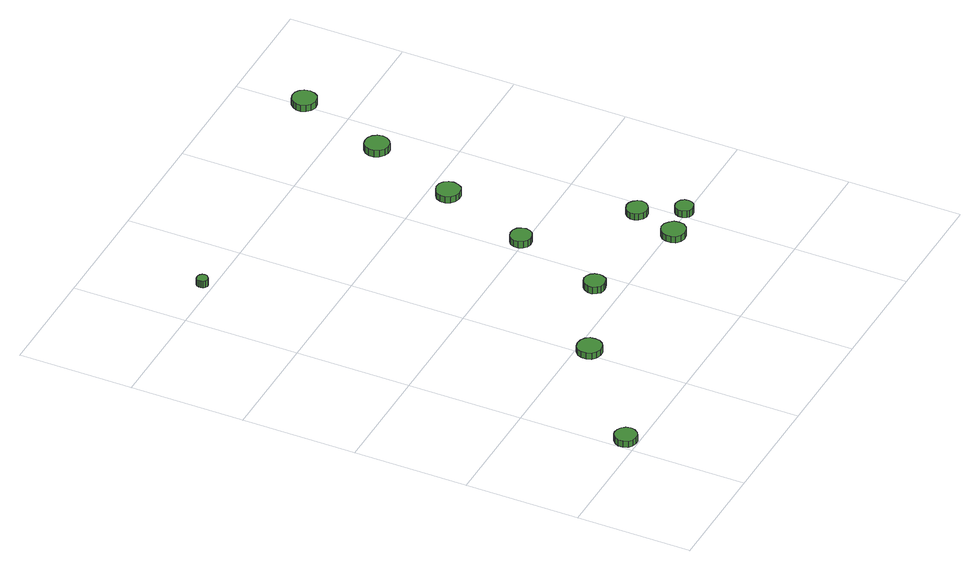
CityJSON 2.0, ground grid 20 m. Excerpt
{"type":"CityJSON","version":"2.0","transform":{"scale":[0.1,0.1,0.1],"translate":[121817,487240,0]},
"CityObjects":{
"tree1":{"type":"SolitaryVegetationObject","attributes":{"function":"something"},"geometry":[{"type":"MultiSurface","lod":"1","boundaries":[[[0,1,2,3,4,5,6,7,8,9,10,11,12,13,14]],[[15,16,17,18,19,20,21,22,23,24,25,26,27,28,29]],[[0,29,28,1]],[[1,28,27,2]],[[2,27,26,3]],[[3,26,25,4]],[[4,25,24,5]],[[5,24,23,6]],[[6,23,22,7]],[[7,22,21,8]],[[8,21,20,9]],[[9,20,19,10]],[[10,19,18,11]],[[11,18,17,12]],[[12,17,16,13]],[[13,16,15,14]],[[14,15,29,0]]]}]},
"tree2":{"type":"SolitaryVegetationObject","attributes":{"function":"something"},"geometry":[{"type":"MultiSurface","lod":"1","boundaries":[[[30,31,32,33,34,35,36,37,38,39,40,41,42,43,44]],[[45,46,47,48,49,50,51,52,53,54,55,56,57,58,59]],[[30,59,58,31]],[[31,58,57,32]],[[32,57,56,33]],[[33,56,55,34]],[[34,55,54,35]],[[35,54,53,36]],[[36,53,52,37]],[[37,52,51,38]],[[38,51,50,39]],[[39,50,49,40]],[[40,49,48,41]],[[41,48,47,42]],[[42,47,46,43]],[[43,46,45,44]],[[44,45,59,30]]]}]},
"tree3":{"type":"SolitaryVegetationObject","attributes":{"function":"something"},"geometry":[{"type":"MultiSurface","lod":"1","boundaries":[[[60,61,62,63,64,65,66,67,68,69,70,71,72,73,74]],[[75,76,77,78,79,80,81,82,83,84,85,86,87,88,89]],[[60,89,88,61]],[[61,88,87,62]],[[62,87,86,63]],[[63,86,85,64]],[[64,85,84,65]],[[65,84,83,66]],[[66,83,82,67]],[[67,82,81,68]],[[68,81,80,69]],[[69,80,79,70]],[[70,79,78,71]],[[71,78,77,72]],[[72,77,76,73]],[[73,76,75,74]],[[74,75,89,60]]]}]},
"tree4":{"type":"SolitaryVegetationObject","attributes":{"function":"something"},"geometry":[{"type":"MultiSurface","lod":"1","boundaries":[[[90,91,92,93,94,95,96,97,98,99,100,101,102,103,104]],[[105,106,107,108,109,110,111,112,113,114,115,116,117,118,119]],[[90,119,118,91]],[[91,118,117,92]],[[92,117,116,93]],[[93,116,115,94]],[[94,115,114,95]],[[95,114,113,96]],[[96,113,112,97]],[[97,112,111,98]],[[98,111,110,99]],[[99,110,109,100]],[[100,109,108,101]],[[101,108,107,102]],[[102,107,106,103]],[[103,106,105,104]],[[104,105,119,90]]]}]},
"tree5":{"type":"SolitaryVegetationObject","attributes":{"function":"something"},"geometry":[{"type":"MultiSurface","lod":"1","boundaries":[[[120,121,122,123,124,125,126,127,128,129,130,131,132,133,134]],[[135,136,137,138,139,140,141,142,143,144,145,146,147,148,149]],[[120,149,148,121]],[[121,148,147,122]],[[122,147,146,123]],[[123,146,145,124]],[[124,145,144,125]],[[125,144,143,126]],[[126,143,142,127]],[[127,142,141,128]],[[128,141,140,129]],[[129,140,139,130]],[[130,139,138,131]],[[131,138,137,132]],[[132,137,136,133]],[[133,136,135,134]],[[134,135,149,120]]]}]},
"tree6":{"type":"SolitaryVegetationObject","attributes":{"function":"something"},"geometry":[{"type":"MultiSurface","lod":"1","boundaries":[[[150,151,152,153,154,155,156,157,158,159,160,161,162,163,164]],[[165,166,167,168,169,170,171,172,173,174,175,176,177,178,179]],[[150,179,178,151]],[[151,178,177,152]],[[152,177,176,153]],[[153,176,175,154]],[[154,175,174,155]],[[155,174,173,156]],[[156,173,172,157]],[[157,172,171,158]],[[158,171,170,159]],[[159,170,169,160]],[[160,169,168,161]],[[161,168,167,162]],[[162,167,166,163]],[[163,166,165,164]],[[164,165,179,150]]]}]},
"tree7":{"type":"SolitaryVegetationObject","attributes":{"function":"something"},"geometry":[{"type":"MultiSurface","lod":"1","boundaries":[[[180,181,182,183,184,185,186,187,188,189,190,191,192,193,194]],[[195,196,197,198,199,200,201,202,203,204,205,206,207,208,209]],[[180,209,208,181]],[[181,208,207,182]],[[182,207,206,183]],[[183,206,205,184]],[[184,205,204,185]],[[185,204,203,186]],[[186,203,202,187]],[[187,202,201,188]],[[188,201,200,189]],[[189,200,199,190]],[[190,199,198,191]],[[191,198,197,192]],[[192,197,196,193]],[[193,196,195,194]],[[194,195,209,180]]]}]},
"tree8":{"type":"SolitaryVegetationObject","attributes":{"function":"something"},"geometry":[{"type":"MultiSurface","lod":"1","boundaries":[[[210,211,212,213,214,215,216,217,218,219,220,221,222,223,224]],[[225,226,227,228,229,230,231,232,233,234,235,236,237,238,239]],[[210,239,238,211]],[[211,238,237,212]],[[212,237,236,213]],[[213,236,235,214]],[[214,235,234,215]],[[215,234,233,216]],[[216,233,232,217]],[[217,232,231,218]],[[218,231,230,219]],[[219,230,229,220]],[[220,229,228,221]],[[221,228,227,222]],[[222,227,226,223]],[[223,226,225,224]],[[224,225,239,210]]]}]},
"tree9":{"type":"SolitaryVegetationObject","attributes":{"function":"something"},"geometry":[{"type":"MultiSurface","lod":"1","boundaries":[[[240,241,242,243,244,245,246,247,248,249,250,251,252,253,254]],[[255,256,257,258,259,260,261,262,263,264,265,266,267,268,269]],[[240,269,268,241]],[[241,268,267,242]],[[242,267,266,243]],[[243,266,265,244]],[[244,265,264,245]],[[245,264,263,246]],[[246,263,262,247]],[[247,262,261,248]],[[248,261,260,249]],[[249,260,259,250]],[[250,259,258,251]],[[251,258,257,252]],[[252,257,256,253]],[[253,256,255,254]],[[254,255,269,240]]]}]},
"tree10":{"type":"SolitaryVegetationObject","attributes":{"function":"something"},"geometry":[{"type":"MultiSurface","lod":"1","boundaries":[[[270,271,272,273,274,275,276,277,278,279,280,281,282,283,284]],[[285,286,287,288,289,290,291,292,293,294,295,296,297,298,299]],[[270,299,298,271]],[[271,298,297,272]],[[272,297,296,273]],[[273,296,295,274]],[[274,295,294,275]],[[275,294,293,276]],[[276,293,292,277]],[[277,292,291,278]],[[278,291,290,279]],[[279,290,289,280]],[[280,289,288,281]],[[281,288,287,282]],[[282,287,286,283]],[[283,286,285,284]],[[284,285,299,270]]]}]},
"tree11":{"type":"SolitaryVegetationObject","attributes":{"function":"something"},"geometry":[{"type":"MultiSurface","lod":"1","boundaries":[[[300,301,302,303,304,305,306,307,308,309,310,311,312,313,314]],[[315,316,317,318,319,320,321,322,323,324,325,326,327,328,329]],[[300,329,328,301]],[[301,328,327,302]],[[302,327,326,303]],[[303,326,325,304]],[[304,325,324,305]],[[305,324,323,306]],[[306,323,322,307]],[[307,322,321,308]],[[308,321,320,309]],[[309,320,319,310]],[[310,319,318,311]],[[311,318,317,312]],[[312,317,316,313]],[[313,316,315,314]],[[314,315,329,300]]]}]}
},
"vertices":[
[41,22,14],[39,30,14],[34,36,14],[27,40,14],[19,41,14],[12,39,14],[6,33,14],[3,26,14],[3,18,14],[6,10,14],[12,5,14],[19,3,14],[27,3,14],[34,7,14],[39,14,14],[39,14,2],[34,7,2],[27,3,2],[19,3,2],[12,5,2],[6,10,2],[3,18,2],[3,26,2],[6,33,2],[12,39,2],[19,41,2],[27,40,2],[34,36,2],[39,30,2],[41,22,2],
[225,175,19],[224,184,19],[219,191,19],[211,195,19],[202,196,19],[194,194,19],[187,188,19],[184,180,19],[184,171,19],[187,163,19],[194,157,19],[202,154,19],[211,155,19],[219,160,19],[224,167,19],[224,167,7],[219,160,7],[211,155,7],[202,154,7],[194,157,7],[187,163,7],[184,171,7],[184,180,7],[187,188,7],[194,194,7],[202,196,7],[211,195,7],[219,191,7],[224,184,7],[225,175,7],
[105,816,19],[104,820,19],[101,823,19],[98,825,19],[94,825,19],[90,824,19],[87,821,19],[86,818,19],[86,814,19],[87,810,19],[90,808,19],[94,806,19],[98,807,19],[101,809,19],[104,812,19],[104,812,6],[101,809,6],[98,807,6],[94,806,6],[90,808,6],[87,810,6],[86,814,6],[86,818,6],[87,821,6],[90,824,6],[94,825,6],[98,825,6],[101,823,6],[104,820,6],[105,816,6],
[382,243,20],[380,251,20],[376,257,20],[369,261,20],[362,262,20],[354,259,20],[349,254,20],[345,247,20],[345,239,20],[349,232,20],[354,227,20],[362,225,20],[369,226,20],[376,229,20],[380,236,20],[380,236,7],[376,229,7],[369,226,7],[362,225,7],[354,227,7],[349,232,7],[345,239,7],[345,247,7],[349,254,7],[354,259,7],[362,262,7],[369,261,7],[376,257,7],[380,251,7],[382,243,7],
[442,404,19],[440,412,19],[436,418,19],[429,422,19],[421,422,19],[414,420,19],[408,415,19],[405,408,19],[405,400,19],[408,393,19],[414,388,19],[421,386,19],[429,387,19],[436,390,19],[440,397,19],[440,397,6],[436,390,6],[429,387,6],[421,386,6],[414,388,6],[408,393,6],[405,400,6],[405,408,6],[408,415,6],[414,420,6],[421,422,6],[429,422,6],[436,418,6],[440,412,6],[442,404,6],
[565,190,19],[564,198,19],[558,205,19],[551,210,19],[542,211,19],[534,208,19],[527,202,19],[524,194,19],[524,185,19],[527,177,19],[534,171,19],[542,169,19],[551,170,19],[558,174,19],[564,181,19],[564,181,7],[558,174,7],[551,170,7],[542,169,7],[534,171,7],[527,177,7],[524,185,7],[524,194,7],[527,202,7],[534,208,7],[542,211,7],[551,210,7],[558,205,7],[564,198,7],[565,190,7],
[503,563,19],[501,571,19],[496,579,19],[489,583,19],[480,584,19],[472,581,19],[465,575,19],[461,567,19],[461,558,19],[465,550,19],[472,545,19],[480,542,19],[489,543,19],[496,547,19],[501,554,19],[501,554,7],[496,547,7],[489,543,7],[480,542,7],[472,545,7],[465,550,7],[461,558,7],[461,567,7],[465,575,7],[472,581,7],[480,584,7],[489,583,7],[496,579,7],[501,571,7],[503,563,7],
[591,269,18],[589,276,18],[584,282,18],[578,286,18],[570,287,18],[563,284,18],[557,279,18],[554,272,18],[554,265,18],[557,258,18],[563,253,18],[570,250,18],[578,251,18],[584,255,18],[589,261,18],[589,261,6],[584,255,6],[578,251,6],[570,250,6],[563,253,6],[557,258,6],[554,265,6],[554,272,6],[557,279,6],[563,284,6],[570,287,6],[578,286,6],[584,282,6],[589,276,6],[591,269,6],
[624,201,19],[623,208,19],[619,213,19],[614,216,19],[607,217,19],[601,215,19],[597,211,19],[594,205,19],[594,198,19],[597,192,19],[601,188,19],[607,186,19],[614,187,19],[619,190,19],[623,195,19],[623,195,6],[619,190,6],[614,187,6],[607,186,6],[601,188,6],[597,192,6],[594,198,6],[594,205,6],[597,211,6],[601,215,6],[607,217,6],[614,216,6],[619,213,6],[623,208,6],[624,201,6],
[562,719,21],[560,728,21],[555,735,21],[548,739,21],[539,740,21],[531,738,21],[524,732,21],[520,724,21],[520,715,21],[524,707,21],[531,701,21],[539,698,21],[548,699,21],[555,704,21],[560,711,21],[560,711,8],[555,704,8],[548,699,8],[539,698,8],[531,701,8],[524,707,8],[520,715,8],[520,724,8],[524,732,8],[531,738,8],[539,740,8],[548,739,8],[555,735,8],[560,728,8],[562,719,8],
[621,878,20],[619,887,20],[614,894,20],[607,898,20],[598,899,20],[589,896,20],[583,890,20],[579,882,20],[579,874,20],[583,866,20],[589,860,20],[598,857,20],[607,858,20],[614,862,20],[619,869,20],[619,869,8],[614,862,8],[607,858,8],[598,857,8],[589,860,8],[583,866,8],[579,874,8],[579,882,8],[583,890,8],[589,896,8],[598,899,8],[607,898,8],[614,894,8],[619,887,8],[621,878,8]
]}
